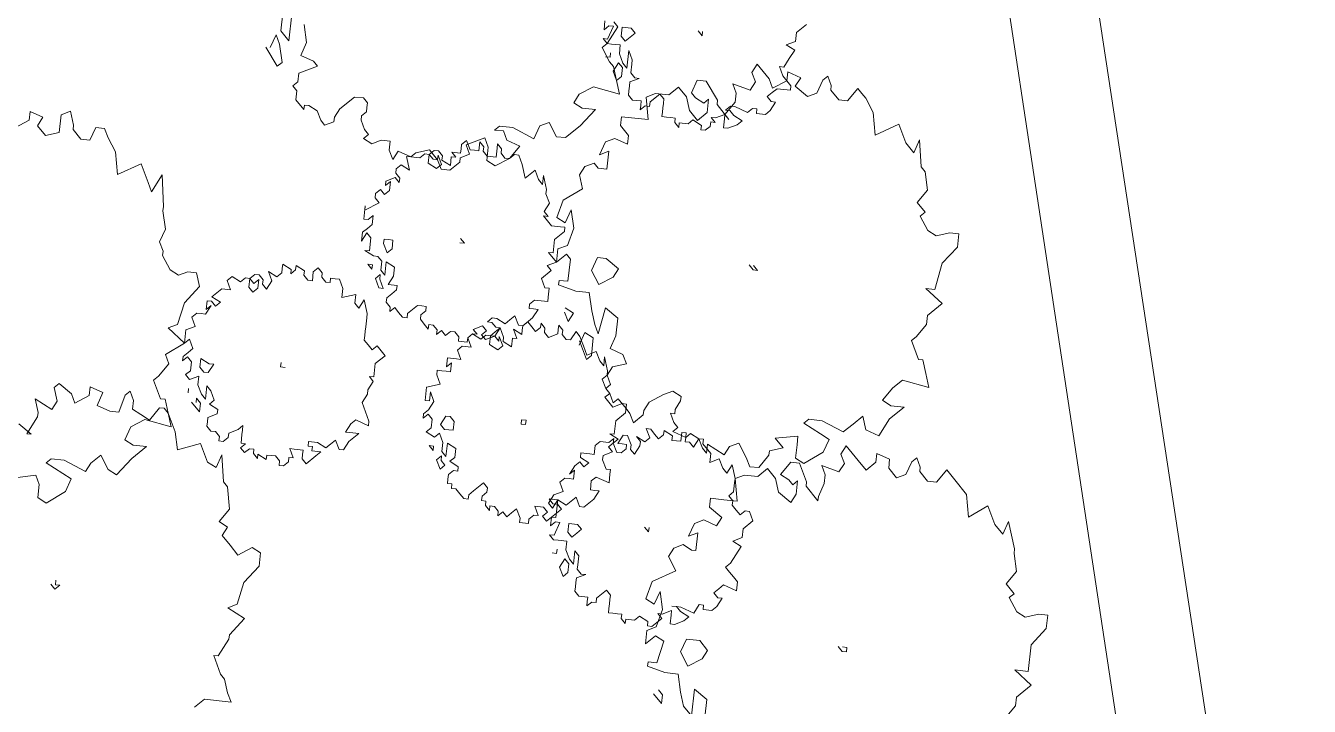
# Model space of a CAD drawing. Header units: metres. Extents: x -977055 to 805873, y -1033982 to 242021.
# Drawn here: x 2719.46 to 2734.77, y 1000.41 to 1008.54 of the extents above; entities that cross this region are included whole.
import ezdxf

# ---------------------------------------------------------------- set-up
doc = ezdxf.new("R2010")
doc.units = ezdxf.units.M
doc.layers.add('PDF_acera', color=7, linetype='Continuous')
doc.layers.add('PDF_PLANTAS', color=7, linetype='Continuous')

# ---------------------------------------------------------------- blocks, each defined once
blk = doc.blocks.new('CALLE')
at = {"layer": 'PDF_acera', "lineweight": 9}
for points in [[(-61.683552, -257.910912), (38.822112, -231.450912)], [(-61.429536, -258.757632), (39.033792, -232.21296)]]:
    blk.add_lwpolyline(points, dxfattribs=at)
at = {"layer": 'PDF_PLANTAS', "lineweight": 9}
for points in [[(-13.928544, -235.515168), (-13.843872, -235.642176), (-13.7592, -235.642176), (-13.801536, -235.769184), (-13.886208, -235.726848), (-13.97088, -235.81152), (-13.928544, -235.938528), (-13.7592, -235.938528), (-13.716864, -236.0232), (-13.843872, -236.065536), (-13.886208, -236.065536), (-13.97088, -236.150208), (-13.97088, -236.23488), (-13.843872, -236.277216), (-13.843872, -236.361888), (-13.928544, -236.404224), (-14.055552, -236.488896), (-14.267232, -236.531232), (-14.140224, -236.742912), (-14.309568, -236.827584), (-14.39424, -236.86992), (-14.224896, -236.954592), (-14.521248, -236.996928), (-14.563584, -236.996928), (-14.732928, -237.039264), (-14.859936, -236.996928), (-14.944608, -237.039264), (-14.986944, -237.039264), (-15.113952, -237.123936), (-15.156288, -237.208608), (-15.113952, -237.29328), (-15.113952, -237.377952), (-15.24096, -237.420288), (-15.410304, -237.29328), (-15.621984, -237.250944), (-15.66432, -237.166272), (-15.791328, -237.335616), (-15.748992, -237.377952), (-15.833664, -237.420288), (-15.876, -237.377952), (-15.918336, -237.335616), (-15.960672, -237.335616), (-15.918336, -237.377952), (-15.960672, -237.420288), (-16.045344, -237.420288), (-16.08768, -237.377952), (-16.130016, -237.420288), (-16.08768, -237.50496), (-16.172352, -237.50496), (-16.257024, -237.547296), (-16.29936, -237.589632), (-16.172352, -237.589632), (-16.214688, -237.631968), (-16.29936, -237.674304), (-16.341696, -237.631968), (-16.384032, -237.71664), (-16.426368, -237.71664), (-16.468704, -237.631968), (-16.51104, -237.631968), (-16.553376, -237.631968), (-16.595712, -237.674304), (-16.595712, -237.71664), (-16.638048, -237.758976), (-16.680384, -237.758976), (-16.680384, -237.801312), (-16.638048, -237.843648), (-16.595712, -237.843648), (-16.553376, -237.92832), (-16.51104, -237.970656), (-16.553376, -237.970656), (-16.595712, -237.970656), (-16.638048, -237.970656), (-16.680384, -237.970656), (-16.680384, -238.012992), (-16.72272, -237.970656), (-16.765056, -238.012992), (-16.72272, -238.055328), (-16.72272, -238.097664), (-16.765056, -238.097664), (-16.807392, -238.14), (-16.765056, -238.14), (-16.807392, -238.224672), (-16.765056, -238.224672), (-16.765056, -238.309344), (-16.807392, -238.35168), (-16.849728, -238.35168), (-16.849728, -238.394016), (-16.807392, -238.436352), (-16.765056, -238.436352), (-16.765056, -238.478688), (-16.680384, -238.436352), (-16.680384, -238.478688), (-16.680384, -238.56336), (-16.72272, -238.56336), (-16.765056, -238.56336), (-16.807392, -238.605696), (-16.72272, -238.690368), (-16.680384, -238.732704), (-16.680384, -238.648032), (-16.638048, -238.648032), (-16.638048, -238.605696), (-16.595712, -238.605696), (-16.595712, -238.690368), (-16.638048, -238.77504), (-16.595712, -238.817376), (-16.553376, -238.859712), (-16.638048, -238.902048), (-16.638048, -238.944384), (-16.553376, -238.98672), (-16.468704, -239.071392), (-16.468704, -238.98672), (-16.468704, -238.944384), (-16.384032, -238.98672), (-16.341696, -239.029056), (-16.384032, -239.156064), (-16.341696, -239.156064), (-16.257024, -239.113728), (-16.172352, -239.071392), (-16.08768, -239.113728), (-16.045344, -239.113728), (-15.960672, -239.156064), (-15.918336, -239.113728), (-15.918336, -239.156064), (-15.791328, -239.156064), (-15.706656, -239.240736), (-15.66432, -239.1984), (-15.621984, -239.156064), (-15.66432, -239.113728), (-15.621984, -239.071392), (-15.579648, -239.029056), (-15.537312, -239.029056), (-15.494976, -239.029056), (-15.45264, -239.029056), (-15.367968, -239.029056), (-15.325632, -239.029056), (-15.198624, -238.98672), (-15.283296, -238.944384), (-15.24096, -238.902048), (-15.156288, -238.902048), (-15.198624, -238.77504), (-15.113952, -238.77504), (-15.02928, -238.732704), (-15.02928, -238.690368), (-15.02928, -238.648032), (-15.071616, -238.648032), (-15.071616, -238.605696), (-15.02928, -238.56336), (-14.986944, -238.56336), (-14.944608, -238.521024), (-14.986944, -238.478688), (-15.071616, -238.478688), (-15.071616, -238.436352), (-15.02928, -238.394016), (-14.986944, -238.394016), (-14.944608, -238.309344), (-14.986944, -238.309344), (-15.02928, -238.267008), (-14.986944, -238.267008), (-14.944608, -238.182336), (-14.986944, -238.182336), (-15.02928, -238.182336), (-15.071616, -238.14), (-15.02928, -238.055328), (-15.113952, -238.097664), (-15.198624, -238.055328), (-15.156288, -238.012992), (-15.113952, -238.012992), (-15.071616, -237.970656), (-15.071616, -237.92832), (-15.113952, -237.885984), (-15.156288, -237.92832), (-15.113952, -237.970656), (-15.198624, -237.970656), (-15.24096, -237.92832), (-15.198624, -237.885984), (-15.113952, -237.885984), (-15.113952, -237.843648), (-15.156288, -237.801312), (-15.113952, -237.71664), (-15.156288, -237.674304), (-15.24096, -237.71664), (-15.24096, -237.631968), (-15.283296, -237.589632), (-15.325632, -237.547296), (-15.367968, -237.631968), (-15.410304, -237.589632), (-15.367968, -237.547296), (-15.367968, -237.50496), (-15.45264, -237.50496), (-15.410304, -237.547296), (-15.494976, -237.50496), (-15.494976, -237.462624), (-15.494976, -237.420288), (-15.537312, -237.377952), (-15.621984, -237.420288), (-15.66432, -237.335616), (-15.791328, -237.335616), (-15.918336, -237.166272), (-16.003008, -237.208608), (-16.130016, -237.123936), (-16.172352, -237.0816), (-16.341696, -237.166272), (-16.341696, -237.208608), (-16.468704, -237.250944), (-16.595712, -237.29328), (-16.553376, -237.039264), (-16.638048, -236.912256), (-16.765056, -236.86992), (-16.807392, -236.954592), (-16.807392, -237.0816), (-16.9344, -236.954592), (-17.103744, -236.827584), (-17.061408, -236.742912), (-16.9344, -236.65824), (-17.019072, -236.573568), (-17.103744, -236.531232), (-17.019072, -236.319552), (-17.019072, -236.192544), (-17.061408, -236.150208), (-17.103744, -236.23488), (-17.14608, -236.319552), (-17.188416, -236.404224), (-17.315424, -236.361888), (-17.442432, -236.192544), (-17.400096, -236.107872), (-17.273088, -236.107872), (-17.188416, -236.065536), (-17.230752, -235.896192)], [(-19.220544, -237.801312), (-19.135872, -237.885984), (-19.135872, -238.14), (-19.0512, -238.097664), (-18.924192, -238.055328), (-18.881856, -238.012992), (-18.712512, -237.92832), (-18.712512, -237.970656), (-18.543168, -238.055328), (-18.500832, -238.055328), (-18.331488, -238.182336), (-18.246816, -238.012992), (-18.20448, -238.097664), (-17.9928, -238.14), (-17.823456, -238.267008), (-17.696448, -238.267008), (-17.654112, -238.182336), (-17.738784, -238.055328), (-17.654112, -237.970656), (-17.56944, -237.885984), (-17.484768, -237.92832), (-17.442432, -237.843648), (-17.315424, -237.92832), (-17.103744, -237.885984), (-17.061408, -237.843648), (-16.807392, -237.801312), (-16.9344, -237.758976), (-16.892064, -237.674304), (-16.72272, -237.589632), (-16.807392, -237.377952), (-16.638048, -237.335616), (-16.468704, -237.250944), (-16.426368, -237.208608), (-16.426368, -237.166272), (-16.553376, -237.0816), (-16.51104, -236.996928), (-16.468704, -236.912256), (-16.384032, -236.912256), (-16.29936, -236.86992), (-16.341696, -236.827584), (-16.51104, -236.785248), (-16.51104, -236.700576), (-16.468704, -236.573568), (-16.341696, -236.615904), (-16.29936, -236.488896), (-16.384032, -236.488896), (-16.468704, -236.361888), (-16.384032, -236.319552), (-16.29936, -236.192544), (-16.341696, -236.150208), (-16.468704, -236.192544), (-16.553376, -236.150208), (-16.468704, -235.980864), (-16.595712, -236.0232), (-16.638048, -236.0232), (-16.807392, -235.938528), (-16.807392, -235.980864), (-16.72272, -235.853856)], [(-18.20448, -236.319552), (-18.246816, -236.361888), (-18.20448, -236.404224), (-18.20448, -236.361888), (-18.162144, -236.361888)], [(-16.341696, -237.462624), (-16.426368, -237.547296), (-16.341696, -237.547296), (-16.29936, -237.50496), (-16.341696, -237.50496)], [(-16.214688, -237.420288), (-16.257024, -237.420288), (-16.214688, -237.420288)], [(-12.573792, -237.92832), (-12.743136, -237.92832), (-12.827808, -238.012992), (-12.573792, -238.012992)], [(-12.658464, -238.14), (-12.827808, -238.182336), (-12.954816, -238.14), (-12.997152, -238.267008), (-13.039488, -238.309344), (-13.12416, -238.14), (-13.208832, -238.14), (-13.251168, -238.097664), (-13.293504, -238.14), (-13.378176, -238.14), (-13.462848, -238.224672), (-13.420512, -238.224672), (-13.420512, -238.267008), (-13.462848, -238.35168), (-13.54752, -238.394016), (-13.589856, -238.436352), (-13.54752, -238.521024), (-13.505184, -238.521024), (-13.420512, -238.56336), (-13.293504, -238.690368), (-13.293504, -238.77504), (-13.33584, -238.817376), (-13.378176, -238.817376), (-13.420512, -238.817376), (-13.462848, -238.77504), (-13.505184, -238.77504), (-13.589856, -238.817376), (-13.632192, -238.859712), (-13.674528, -238.817376), (-13.716864, -238.902048), (-13.674528, -238.98672), (-13.674528, -239.071392), (-13.7592, -239.071392), (-13.843872, -239.113728), (-13.7592, -239.156064), (-13.801536, -239.283072), (-13.7592, -239.325408), (-13.716864, -239.452416), (-13.801536, -239.537088), (-13.886208, -239.579424), (-13.886208, -239.664096), (-13.801536, -239.748768), (-13.7592, -239.748768), (-13.716864, -239.83344), (-13.632192, -239.791104), (-13.54752, -239.960448), (-13.632192, -240.002784), (-13.7592, -240.002784), (-13.801536, -240.087456), (-13.716864, -240.214464), (-13.589856, -240.299136), (-13.54752, -240.172128), (-13.462848, -240.129792), (-13.462848, -240.04512), (-13.420512, -240.087456), (-13.420512, -240.214464), (-13.505184, -240.426144), (-13.378176, -240.46848), (-13.33584, -240.553152), (-13.462848, -240.637824), (-13.462848, -240.722496), (-13.33584, -240.849504), (-13.166496, -240.976512), (-13.166496, -240.849504), (-13.12416, -240.764832), (-13.039488, -240.807168), (-12.954816, -240.934176), (-12.997152, -241.188192), (-12.870144, -241.145856), (-12.743136, -241.10352), (-12.7008, -241.061184), (-12.573792, -240.976512), (-12.531456, -241.018848), (-12.362112, -241.10352), (-12.319776, -241.061184)], [(-12.91248, -237.801312), (-13.081824, -237.92832), (-13.039488, -237.970656), (-12.870144, -237.92832), (-12.785472, -237.885984), (-12.91248, -237.843648)], [(-14.521248, -239.83344), (-14.563584, -239.875776), (-14.563584, -239.83344)], [(-15.113952, -240.89184), (-15.198624, -240.934176), (-15.113952, -240.976512), (-15.071616, -240.89184)], [(-12.319776, -240.976512), (-12.404448, -240.976512), (-12.362112, -241.018848), (-12.362112, -241.061184), (-12.48912, -241.018848), (-12.48912, -240.976512), (-12.531456, -241.018848), (-12.531456, -241.061184), (-12.531456, -241.145856), (-12.616128, -241.145856), (-12.7008, -241.188192), (-12.743136, -241.230528), (-12.573792, -241.230528), (-12.658464, -241.272864), (-12.7008, -241.272864), (-12.785472, -241.272864), (-12.827808, -241.3152), (-12.827808, -241.357536), (-12.870144, -241.272864), (-12.91248, -241.272864), (-12.954816, -241.272864), (-12.997152, -241.272864), (-13.039488, -241.3152), (-13.039488, -241.399872), (-13.081824, -241.399872), (-13.12416, -241.399872), (-13.081824, -241.442208), (-13.081824, -241.484544), (-13.039488, -241.484544), (-12.954816, -241.569216), (-12.997152, -241.611552), (-13.039488, -241.611552), (-13.081824, -241.611552), (-13.12416, -241.611552), (-13.166496, -241.611552), (-13.166496, -241.653888), (-13.166496, -241.696224), (-13.166496, -241.73856), (-13.208832, -241.73856), (-13.251168, -241.780896), (-13.208832, -241.780896), (-13.208832, -241.865568), (-13.166496, -241.907904), (-13.208832, -241.992576), (-13.251168, -241.992576), (-13.251168, -242.034912), (-13.208832, -242.077248), (-13.166496, -242.077248), (-13.166496, -242.119584), (-13.12416, -242.077248), (-13.12416, -242.119584), (-13.081824, -242.204256), (-13.12416, -242.204256), (-13.208832, -242.204256), (-13.208832, -242.246592), (-13.166496, -242.331264), (-13.12416, -242.3736), (-13.081824, -242.288928), (-13.039488, -242.246592), (-13.039488, -242.204256), (-12.997152, -242.246592), (-12.997152, -242.288928), (-13.039488, -242.415936), (-12.997152, -242.458272), (-12.997152, -242.500608), (-13.039488, -242.500608), (-13.039488, -242.58528), (-12.997152, -242.627616), (-12.91248, -242.669952), (-12.91248, -242.627616), (-12.870144, -242.58528), (-12.827808, -242.627616), (-12.785472, -242.669952), (-12.785472, -242.79696), (-12.743136, -242.79696), (-12.7008, -242.754624), (-12.658464, -242.712288), (-12.573792, -242.669952), (-12.573792, -242.712288), (-12.48912, -242.754624), (-12.404448, -242.79696), (-12.362112, -242.712288), (-12.319776, -242.79696), (-12.235104, -242.79696), (-12.150432, -242.881632)], [(-17.400096, -241.018848), (-17.400096, -241.061184), (-17.35776, -241.061184)], [(-12.658464, -241.018848), (-12.658464, -241.061184), (-12.616128, -241.061184)], [(-15.367968, -241.061184), (-15.537312, -241.145856), (-15.494976, -241.188192), (-15.325632, -241.188192), (-15.283296, -241.10352), (-15.410304, -241.061184)], [(-17.061408, -241.865568), (-17.103744, -241.907904), (-17.061408, -241.907904)], [(-12.319776, -241.865568), (-12.362112, -241.907904), (-12.319776, -241.907904)], [(-18.500832, -245.464128), (-18.373824, -245.5488), (-18.289152, -245.5488), (-18.162144, -245.675808), (-18.035136, -245.506464), (-18.035136, -245.633472), (-17.78112, -245.633472), (-17.611776, -245.76048), (-17.484768, -245.76048), (-17.484768, -245.675808), (-17.527104, -245.5488), (-17.484768, -245.464128), (-17.35776, -245.379456), (-17.315424, -245.421792), (-17.230752, -245.33712), (-17.103744, -245.421792), (-16.9344, -245.379456), (-16.892064, -245.379456), (-16.638048, -245.294784), (-16.765056, -245.252448), (-16.680384, -245.167776), (-16.51104, -245.083104), (-16.638048, -244.91376), (-16.426368, -244.871424), (-16.29936, -244.744416), (-16.257024, -244.70208), (-16.214688, -244.659744), (-16.341696, -244.575072), (-16.341696, -244.4904), (-16.257024, -244.405728), (-16.214688, -244.405728), (-16.130016, -244.363392), (-16.172352, -244.321056), (-16.29936, -244.27872), (-16.341696, -244.194048), (-16.257024, -244.109376), (-16.172352, -244.109376), (-16.130016, -243.982368), (-16.214688, -243.982368), (-16.29936, -243.897696), (-16.214688, -243.813024), (-16.08768, -243.686016), (-16.172352, -243.64368), (-16.257024, -243.686016), (-16.341696, -243.64368), (-16.29936, -243.474336), (-16.384032, -243.516672), (-16.468704, -243.516672), (-16.595712, -243.474336), (-16.638048, -243.474336), (-16.51104, -243.347328), (-16.468704, -243.347328), (-16.29936, -243.262656), (-16.29936, -243.177984), (-16.426368, -243.093312), (-16.468704, -243.177984), (-16.51104, -243.22032), (-16.468704, -243.262656), (-16.595712, -243.262656), (-16.680384, -243.22032), (-16.595712, -243.093312), (-16.468704, -243.050976), (-16.384032, -242.966304), (-16.468704, -242.881632), (-16.468704, -242.754624), (-16.51104, -242.669952), (-16.72272, -242.712288), (-16.72272, -242.58528), (-16.72272, -242.458272), (-16.807392, -242.458272), (-16.892064, -242.58528), (-16.976736, -242.542944), (-16.9344, -242.415936), (-16.976736, -242.331264), (-17.103744, -242.288928), (-17.061408, -242.3736), (-17.230752, -242.3736), (-17.230752, -242.331264), (-17.188416, -242.246592), (-17.230752, -242.16192), (-17.315424, -242.119584), (-17.442432, -242.204256), (-17.56944, -241.992576), (-17.738784, -241.95024), (-17.78112, -242.034912), (-17.654112, -242.077248), (-17.823456, -242.119584), (-17.9928, -242.077248), (-18.035136, -241.992576), (-18.162144, -241.992576), (-18.077472, -242.077248), (-18.119808, -242.16192), (-18.331488, -242.119584), (-18.331488, -242.034912), (-18.373824, -242.034912), (-18.41616, -242.204256), (-18.41616, -242.331264), (-18.585504, -242.3736), (-18.712512, -242.415936), (-18.797184, -242.500608), (-18.543168, -242.500608), (-18.62784, -242.627616), (-18.797184, -242.627616)], [(-18.62784, -242.119584), (-18.712512, -242.204256), (-18.62784, -242.204256), (-18.585504, -242.16192)], [(-14.478912, -242.58528), (-14.521248, -242.627616), (-14.521248, -242.669952), (-14.478912, -242.627616)], [(-17.9928, -243.813024), (-18.035136, -243.85536), (-18.035136, -243.897696), (-17.9928, -243.897696), (-17.9928, -243.85536)]]:
    blk.add_lwpolyline(points, dxfattribs=at)
for points in [[(-15.918336, -237.50496), (-16.003008, -237.50496), (-16.045344, -237.547296), (-16.045344, -237.589632), (-15.960672, -237.631968), (-15.960672, -237.589632)], [(-15.876, -238.267008), (-15.918336, -238.267008), (-15.918336, -238.309344), (-15.918336, -238.267008)], [(-13.632192, -240.129792), (-13.589856, -240.087456), (-13.632192, -240.087456), (-13.716864, -240.087456), (-13.716864, -240.002784), (-13.674528, -239.960448), (-13.632192, -239.960448), (-13.589856, -239.918112), (-13.674528, -239.918112), (-13.674528, -239.875776), (-13.674528, -239.83344), (-13.589856, -239.791104), (-13.632192, -239.748768), (-13.674528, -239.748768), (-13.716864, -239.748768), (-13.716864, -239.664096), (-13.7592, -239.706432), (-13.7592, -239.664096), (-13.843872, -239.664096), (-13.801536, -239.579424), (-13.7592, -239.579424), (-13.716864, -239.537088), (-13.716864, -239.494752), (-13.7592, -239.452416), (-13.801536, -239.494752), (-13.801536, -239.537088), (-13.7592, -239.537088), (-13.843872, -239.579424), (-13.886208, -239.537088), (-13.843872, -239.452416), (-13.7592, -239.452416), (-13.7592, -239.41008), (-13.801536, -239.367744), (-13.801536, -239.283072), (-13.801536, -239.240736), (-13.928544, -239.283072), (-13.886208, -239.1984), (-13.928544, -239.156064), (-13.97088, -239.156064), (-14.013216, -239.1984), (-14.055552, -239.1984), (-14.013216, -239.156064), (-14.055552, -239.071392), (-14.097888, -239.071392), (-14.055552, -239.113728), (-14.140224, -239.113728), (-14.18256, -239.071392), (-14.140224, -239.029056), (-14.18256, -238.98672), (-14.224896, -238.98672), (-14.267232, -239.029056), (-14.351904, -238.902048), (-14.309568, -238.902048), (-14.436576, -238.902048), (-14.436576, -238.944384), (-14.39424, -238.98672), (-14.478912, -238.98672), (-14.521248, -238.944384), (-14.563584, -238.902048), (-14.648256, -238.902048), (-14.563584, -238.944384), (-14.60592, -238.98672), (-14.732928, -238.98672), (-14.732928, -238.944384), (-14.775264, -239.029056), (-14.775264, -239.071392), (-14.8176, -239.113728), (-14.902272, -239.113728), (-14.944608, -239.156064), (-14.8176, -239.156064), (-14.859936, -239.240736), (-14.944608, -239.240736), (-15.02928, -239.1984), (-15.02928, -239.283072), (-15.071616, -239.283072), (-15.113952, -239.240736), (-15.156288, -239.1984), (-15.198624, -239.1984), (-15.24096, -239.240736), (-15.283296, -239.240736), (-15.24096, -239.283072), (-15.283296, -239.325408), (-15.325632, -239.367744), (-15.325632, -239.41008), (-15.283296, -239.41008), (-15.24096, -239.452416), (-15.198624, -239.494752), (-15.198624, -239.537088), (-15.198624, -239.579424), (-15.24096, -239.579424), (-15.283296, -239.537088), (-15.325632, -239.537088), (-15.367968, -239.579424), (-15.410304, -239.62176), (-15.367968, -239.62176), (-15.367968, -239.664096), (-15.410304, -239.706432), (-15.45264, -239.706432), (-15.410304, -239.748768), (-15.45264, -239.791104), (-15.410304, -239.83344), (-15.410304, -239.875776), (-15.45264, -239.918112), (-15.494976, -239.918112), (-15.494976, -240.002784), (-15.45264, -240.002784), (-15.410304, -240.04512), (-15.410304, -240.087456), (-15.367968, -240.04512), (-15.325632, -240.129792), (-15.367968, -240.172128), (-15.410304, -240.129792), (-15.45264, -240.172128), (-15.410304, -240.2568), (-15.325632, -240.299136), (-15.325632, -240.2568), (-15.283296, -240.214464), (-15.283296, -240.172128), (-15.24096, -240.214464), (-15.24096, -240.2568), (-15.283296, -240.341472), (-15.24096, -240.383808), (-15.198624, -240.426144), (-15.283296, -240.46848), (-15.283296, -240.510816), (-15.198624, -240.595488), (-15.113952, -240.637824), (-15.113952, -240.595488), (-15.113952, -240.553152), (-15.071616, -240.553152), (-15.02928, -240.595488), (-15.02928, -240.722496), (-14.986944, -240.722496), (-14.902272, -240.722496), (-14.902272, -240.68016), (-14.8176, -240.637824), (-14.732928, -240.722496), (-14.690592, -240.68016), (-14.648256, -240.764832), (-14.563584, -240.68016), (-14.563584, -240.722496), (-14.436576, -240.722496), (-14.351904, -240.807168), (-14.309568, -240.807168), (-14.309568, -240.764832), (-14.309568, -240.68016), (-14.267232, -240.637824), (-14.224896, -240.595488), (-14.224896, -240.637824), (-14.18256, -240.595488), (-14.097888, -240.637824), (-14.013216, -240.595488), (-13.97088, -240.595488), (-13.843872, -240.553152), (-13.928544, -240.553152), (-13.886208, -240.510816), (-13.801536, -240.46848), (-13.886208, -240.383808), (-13.7592, -240.341472), (-13.674528, -240.299136), (-13.674528, -240.2568), (-13.716864, -240.214464), (-13.716864, -240.172128), (-13.674528, -240.129792)], [(-14.986944, -239.071392), (-15.071616, -239.113728), (-15.071616, -239.156064), (-14.986944, -239.113728), (-14.944608, -239.113728)], [(-14.859936, -238.98672), (-14.902272, -239.029056), (-14.859936, -239.029056)], [(-14.60592, -239.113728), (-14.648256, -239.113728), (-14.732928, -239.156064), (-14.690592, -239.1984), (-14.60592, -239.1984), (-14.60592, -239.156064)], [(-15.283296, -240.89184), (-15.24096, -240.849504), (-15.283296, -240.849504), (-15.325632, -240.849504), (-15.367968, -240.764832), (-15.325632, -240.722496), (-15.283296, -240.722496), (-15.24096, -240.68016), (-15.283296, -240.68016), (-15.325632, -240.637824), (-15.283296, -240.595488), (-15.24096, -240.553152), (-15.283296, -240.510816), (-15.325632, -240.510816), (-15.367968, -240.510816), (-15.325632, -240.426144), (-15.410304, -240.46848), (-15.410304, -240.426144), (-15.494976, -240.426144), (-15.45264, -240.341472), (-15.410304, -240.341472), (-15.325632, -240.299136), (-15.367968, -240.2568), (-15.410304, -240.214464), (-15.410304, -240.2568), (-15.45264, -240.299136), (-15.410304, -240.299136), (-15.494976, -240.341472), (-15.537312, -240.299136), (-15.494976, -240.214464), (-15.410304, -240.214464), (-15.410304, -240.172128), (-15.45264, -240.129792), (-15.410304, -240.04512), (-15.45264, -240.002784), (-15.537312, -240.04512), (-15.537312, -239.960448), (-15.579648, -239.918112), (-15.66432, -239.960448), (-15.66432, -239.918112), (-15.66432, -239.83344), (-15.748992, -239.83344), (-15.706656, -239.875776), (-15.791328, -239.875776), (-15.791328, -239.83344), (-15.791328, -239.791104), (-15.791328, -239.748768), (-15.833664, -239.748768), (-15.918336, -239.791104), (-15.960672, -239.664096), (-16.08768, -239.664096), (-16.08768, -239.706432), (-16.003008, -239.706432), (-16.08768, -239.748768), (-16.172352, -239.706432), (-16.214688, -239.664096), (-16.257024, -239.664096), (-16.214688, -239.706432), (-16.257024, -239.748768), (-16.341696, -239.748768), (-16.384032, -239.706432), (-16.426368, -239.791104), (-16.384032, -239.83344), (-16.468704, -239.875776), (-16.553376, -239.875776), (-16.595712, -239.918112), (-16.468704, -239.918112), (-16.51104, -240.002784), (-16.595712, -240.002784), (-16.638048, -239.960448), (-16.680384, -240.04512), (-16.72272, -240.04512), (-16.72272, -240.002784), (-16.765056, -239.960448), (-16.807392, -239.960448), (-16.849728, -239.960448), (-16.849728, -240.002784), (-16.892064, -240.002784), (-16.892064, -240.04512), (-16.9344, -240.087456), (-16.976736, -240.129792), (-16.976736, -240.172128), (-16.9344, -240.172128), (-16.892064, -240.214464), (-16.849728, -240.2568), (-16.807392, -240.299136), (-16.849728, -240.341472), (-16.892064, -240.341472), (-16.9344, -240.299136), (-16.976736, -240.299136), (-16.976736, -240.341472), (-17.019072, -240.341472), (-17.061408, -240.383808), (-17.019072, -240.383808), (-17.019072, -240.426144), (-17.061408, -240.46848), (-17.103744, -240.46848), (-17.061408, -240.510816), (-17.103744, -240.553152), (-17.061408, -240.595488), (-17.019072, -240.637824), (-17.103744, -240.68016), (-17.14608, -240.68016), (-17.14608, -240.764832), (-17.103744, -240.764832), (-17.061408, -240.807168), (-17.061408, -240.849504), (-16.976736, -240.807168), (-16.976736, -240.89184), (-17.019072, -240.934176), (-17.061408, -240.89184), (-17.103744, -240.934176), (-17.019072, -241.018848), (-16.976736, -241.061184), (-16.9344, -241.018848), (-16.9344, -240.976512), (-16.892064, -240.934176), (-16.892064, -241.018848), (-16.9344, -241.10352), (-16.892064, -241.145856), (-16.849728, -241.188192), (-16.9344, -241.230528), (-16.9344, -241.272864), (-16.849728, -241.357536), (-16.765056, -241.399872), (-16.765056, -241.357536), (-16.765056, -241.3152), (-16.680384, -241.3152), (-16.638048, -241.357536), (-16.680384, -241.484544), (-16.595712, -241.484544), (-16.553376, -241.484544), (-16.553376, -241.442208), (-16.468704, -241.399872), (-16.426368, -241.399872), (-16.384032, -241.484544), (-16.341696, -241.442208), (-16.257024, -241.52688), (-16.214688, -241.442208), (-16.214688, -241.484544), (-16.08768, -241.484544), (-16.003008, -241.569216), (-15.918336, -241.569216), (-15.918336, -241.52688), (-15.960672, -241.442208), (-15.918336, -241.399872), (-15.876, -241.357536), (-15.833664, -241.399872), (-15.791328, -241.357536), (-15.748992, -241.399872), (-15.66432, -241.357536), (-15.621984, -241.357536), (-15.494976, -241.3152), (-15.579648, -241.3152), (-15.537312, -241.272864), (-15.45264, -241.230528), (-15.494976, -241.145856), (-15.410304, -241.10352), (-15.325632, -241.061184), (-15.283296, -241.018848), (-15.367968, -240.976512), (-15.367968, -240.934176), (-15.325632, -240.89184)], [(-16.638048, -239.83344), (-16.72272, -239.875776), (-16.680384, -239.918112), (-16.638048, -239.875776), (-16.595712, -239.875776)], [(-16.51104, -239.748768), (-16.553376, -239.791104), (-16.51104, -239.791104)], [(-16.214688, -239.875776), (-16.29936, -239.83344), (-16.341696, -239.875776), (-16.341696, -239.960448), (-16.257024, -239.960448), (-16.214688, -239.918112)], [(-16.172352, -240.595488), (-16.214688, -240.595488), (-16.214688, -240.637824), (-16.172352, -240.637824)], [(-12.7008, -243.177984), (-12.616128, -243.135648), (-12.658464, -243.093312), (-12.785472, -243.050976), (-12.827808, -242.966304), (-12.743136, -242.839296), (-12.658464, -242.881632), (-12.616128, -242.754624), (-12.7008, -242.754624), (-12.785472, -242.627616), (-12.7008, -242.58528), (-12.573792, -242.458272), (-12.658464, -242.415936), (-12.743136, -242.458272), (-12.827808, -242.415936), (-12.785472, -242.246592), (-12.870144, -242.288928), (-12.954816, -242.288928), (-13.081824, -242.204256), (-13.12416, -242.246592), (-12.997152, -242.119584), (-12.954816, -242.119584), (-12.785472, -241.992576), (-12.785472, -241.907904), (-12.91248, -241.865568), (-12.954816, -241.907904), (-12.997152, -241.992576), (-12.954816, -242.034912), (-13.081824, -242.034912), (-13.166496, -241.95024), (-13.081824, -241.865568), (-12.954816, -241.823232), (-12.870144, -241.73856), (-12.954816, -241.653888), (-12.954816, -241.52688), (-12.997152, -241.442208), (-13.208832, -241.484544), (-13.208832, -241.357536), (-13.208832, -241.230528), (-13.293504, -241.230528), (-13.378176, -241.3152), (-13.462848, -241.3152), (-13.420512, -241.188192), (-13.462848, -241.10352), (-13.589856, -241.061184), (-13.54752, -241.145856), (-13.716864, -241.145856), (-13.716864, -241.061184), (-13.674528, -241.018848), (-13.716864, -240.934176), (-13.801536, -240.89184), (-13.928544, -240.934176), (-14.055552, -240.764832), (-14.224896, -240.722496), (-14.267232, -240.807168), (-14.140224, -240.849504), (-14.309568, -240.89184), (-14.478912, -240.849504), (-14.521248, -240.764832), (-14.648256, -240.764832), (-14.563584, -240.849504), (-14.60592, -240.89184), (-14.8176, -240.89184), (-14.8176, -240.807168), (-14.859936, -240.807168), (-14.902272, -240.976512), (-14.902272, -241.10352), (-15.071616, -241.145856), (-15.198624, -241.188192), (-15.283296, -241.230528), (-15.02928, -241.272864), (-15.113952, -241.399872), (-15.283296, -241.399872), (-15.410304, -241.357536), (-15.45264, -241.484544), (-15.537312, -241.52688), (-15.579648, -241.399872), (-15.66432, -241.357536), (-15.706656, -241.3152), (-15.791328, -241.357536), (-15.833664, -241.399872), (-15.918336, -241.442208), (-15.876, -241.484544), (-15.960672, -241.569216), (-16.003008, -241.611552), (-16.08768, -241.653888), (-16.003008, -241.73856), (-15.960672, -241.73856), (-15.876, -241.780896), (-15.791328, -241.907904), (-15.748992, -241.992576), (-15.791328, -242.077248), (-15.833664, -242.077248), (-15.918336, -242.034912), (-15.960672, -242.034912), (-15.960672, -241.992576), (-16.045344, -242.034912), (-16.08768, -242.077248), (-16.130016, -242.034912), (-16.172352, -242.16192), (-16.130016, -242.204256), (-16.172352, -242.288928), (-16.257024, -242.331264), (-16.29936, -242.3736), (-16.214688, -242.3736), (-16.29936, -242.542944), (-16.214688, -242.58528), (-16.172352, -242.669952), (-16.29936, -242.754624), (-16.384032, -242.79696), (-16.384032, -242.881632), (-16.257024, -242.966304), (-16.214688, -242.966304), (-16.172352, -243.093312), (-16.08768, -243.00864), (-16.045344, -243.22032), (-16.130016, -243.22032), (-16.257024, -243.22032), (-16.29936, -243.304992), (-16.172352, -243.474336), (-16.045344, -243.516672), (-16.003008, -243.432), (-15.960672, -243.347328), (-15.918336, -243.262656), (-15.876, -243.304992), (-15.876, -243.432), (-15.960672, -243.64368), (-15.876, -243.728352), (-15.791328, -243.813024), (-15.918336, -243.85536), (-15.960672, -243.982368), (-15.791328, -244.06704), (-15.66432, -244.194048), (-15.66432, -244.06704), (-15.621984, -243.982368), (-15.494976, -244.06704), (-15.410304, -244.151712), (-15.45264, -244.405728), (-15.325632, -244.363392), (-15.198624, -244.321056), (-15.198624, -244.27872), (-15.02928, -244.194048), (-14.986944, -244.236384), (-14.859936, -244.321056), (-14.775264, -244.321056), (-14.648256, -244.448064), (-14.521248, -244.27872), (-14.521248, -244.363392), (-14.267232, -244.405728), (-14.097888, -244.532736), (-13.97088, -244.532736), (-13.97088, -244.448064), (-14.013216, -244.321056), (-13.97088, -244.236384), (-13.843872, -244.151712), (-13.801536, -244.194048), (-13.716864, -244.109376), (-13.589856, -244.194048), (-13.420512, -244.151712), (-13.378176, -244.109376), (-13.12416, -244.06704), (-13.251168, -244.024704), (-13.166496, -243.940032), (-12.997152, -243.85536), (-13.12416, -243.64368), (-12.91248, -243.601344), (-12.785472, -243.516672), (-12.743136, -243.474336), (-12.7008, -243.432), (-12.827808, -243.347328), (-12.827808, -243.262656), (-12.743136, -243.177984)], [(-16.172352, -242.16192), (-16.130016, -242.16192), (-16.130016, -242.119584), (-16.214688, -242.119584), (-16.214688, -242.077248), (-16.214688, -242.034912), (-16.172352, -242.034912), (-16.130016, -241.95024), (-16.172352, -241.95024), (-16.214688, -241.907904), (-16.172352, -241.865568), (-16.130016, -241.823232), (-16.130016, -241.780896), (-16.214688, -241.823232), (-16.257024, -241.780896), (-16.214688, -241.696224), (-16.257024, -241.73856), (-16.29936, -241.73856), (-16.384032, -241.696224), (-16.341696, -241.653888), (-16.29936, -241.653888), (-16.214688, -241.611552), (-16.214688, -241.569216), (-16.29936, -241.52688), (-16.29936, -241.569216), (-16.29936, -241.611552), (-16.341696, -241.611552), (-16.384032, -241.569216), (-16.384032, -241.52688), (-16.29936, -241.484544), (-16.257024, -241.484544), (-16.29936, -241.442208), (-16.29936, -241.357536), (-16.341696, -241.3152), (-16.426368, -241.3152), (-16.426368, -241.272864), (-16.426368, -241.188192), (-16.468704, -241.188192), (-16.51104, -241.272864), (-16.553376, -241.230528), (-16.51104, -241.188192), (-16.553376, -241.145856), (-16.638048, -241.10352), (-16.595712, -241.145856), (-16.680384, -241.145856), (-16.680384, -241.10352), (-16.680384, -241.061184), (-16.72272, -241.018848), (-16.807392, -241.061184), (-16.849728, -240.976512), (-16.9344, -240.934176), (-16.976736, -240.976512), (-16.892064, -241.018848), (-16.976736, -241.018848), (-17.061408, -241.018848), (-17.061408, -240.976512), (-17.14608, -240.976512), (-17.103744, -241.018848), (-17.103744, -241.061184), (-17.230752, -241.018848), (-17.230752, -240.976512), (-17.273088, -241.018848), (-17.273088, -241.061184), (-17.273088, -241.145856), (-17.35776, -241.145856), (-17.442432, -241.188192), (-17.484768, -241.230528), (-17.35776, -241.230528), (-17.400096, -241.272864), (-17.484768, -241.272864), (-17.527104, -241.272864), (-17.56944, -241.3152), (-17.56944, -241.357536), (-17.611776, -241.272864), (-17.654112, -241.272864), (-17.696448, -241.272864), (-17.738784, -241.272864), (-17.78112, -241.3152), (-17.78112, -241.399872), (-17.823456, -241.399872), (-17.865792, -241.399872), (-17.823456, -241.442208), (-17.823456, -241.484544), (-17.78112, -241.484544), (-17.696448, -241.569216), (-17.738784, -241.611552), (-17.78112, -241.611552), (-17.823456, -241.611552), (-17.865792, -241.611552), (-17.908128, -241.611552), (-17.908128, -241.653888), (-17.908128, -241.696224), (-17.908128, -241.73856), (-17.950464, -241.73856), (-17.9928, -241.780896), (-17.950464, -241.780896), (-17.950464, -241.865568), (-17.908128, -241.907904), (-17.950464, -241.992576), (-17.9928, -241.992576), (-17.9928, -242.034912), (-17.950464, -242.077248), (-17.908128, -242.119584), (-17.865792, -242.077248), (-17.865792, -242.119584), (-17.823456, -242.204256), (-17.865792, -242.204256), (-17.950464, -242.204256), (-17.950464, -242.246592), (-17.908128, -242.331264), (-17.865792, -242.3736), (-17.823456, -242.288928), (-17.78112, -242.246592), (-17.78112, -242.204256), (-17.78112, -242.246592), (-17.78112, -242.288928), (-17.823456, -242.415936), (-17.738784, -242.458272), (-17.738784, -242.500608), (-17.78112, -242.500608), (-17.78112, -242.58528), (-17.738784, -242.627616), (-17.654112, -242.669952), (-17.654112, -242.627616), (-17.611776, -242.58528), (-17.56944, -242.627616), (-17.527104, -242.669952), (-17.56944, -242.79696), (-17.484768, -242.79696), (-17.442432, -242.754624), (-17.400096, -242.712288), (-17.35776, -242.669952), (-17.315424, -242.712288), (-17.230752, -242.754624), (-17.14608, -242.79696), (-17.103744, -242.712288), (-17.061408, -242.79696), (-16.976736, -242.79696), (-16.892064, -242.881632), (-16.807392, -242.839296), (-16.807392, -242.79696), (-16.849728, -242.754624), (-16.807392, -242.712288), (-16.765056, -242.669952), (-16.72272, -242.669952), (-16.680384, -242.627616), (-16.638048, -242.669952), (-16.553376, -242.669952), (-16.51104, -242.669952), (-16.384032, -242.627616), (-16.468704, -242.58528), (-16.426368, -242.542944), (-16.341696, -242.500608), (-16.384032, -242.415936), (-16.29936, -242.415936), (-16.214688, -242.331264), (-16.172352, -242.331264), (-16.172352, -242.288928), (-16.257024, -242.246592), (-16.214688, -242.204256), (-16.214688, -242.16192)], [(-17.527104, -241.10352), (-17.611776, -241.145856), (-17.56944, -241.188192), (-17.484768, -241.188192), (-17.442432, -241.145856)], [(-17.103744, -241.145856), (-17.188416, -241.145856), (-17.230752, -241.188192), (-17.188416, -241.230528), (-17.14608, -241.272864), (-17.103744, -241.230528)], [(-14.563584, -241.145856), (-14.690592, -241.10352), (-14.8176, -241.188192), (-14.732928, -241.3152), (-14.648256, -241.357536), (-14.563584, -241.230528)], [(-12.785472, -241.10352), (-12.870144, -241.145856), (-12.827808, -241.188192), (-12.743136, -241.188192), (-12.7008, -241.145856)], [(-12.362112, -241.145856), (-12.446784, -241.145856), (-12.48912, -241.188192), (-12.446784, -241.230528), (-12.404448, -241.272864), (-12.362112, -241.230528)], [(-18.077472, -242.3736), (-18.20448, -242.331264), (-18.331488, -242.415936), (-18.246816, -242.542944), (-18.162144, -242.58528), (-18.077472, -242.500608)]]:
    blk.add_lwpolyline(points, close=True, dxfattribs=at)

msp = doc.modelspace()

# ---------------------------------------------------------------- block references
at = {"xscale": 1.255773352820658, "yscale": 1.255773352820658, "zscale": 1.255773352820658, "rotation": 83.85573648860341}
msp.add_blockref('CALLE', (2427.15058, 1056.36283, 1015.371), dxfattribs=at)

doc.saveas('drawing.dxf')
